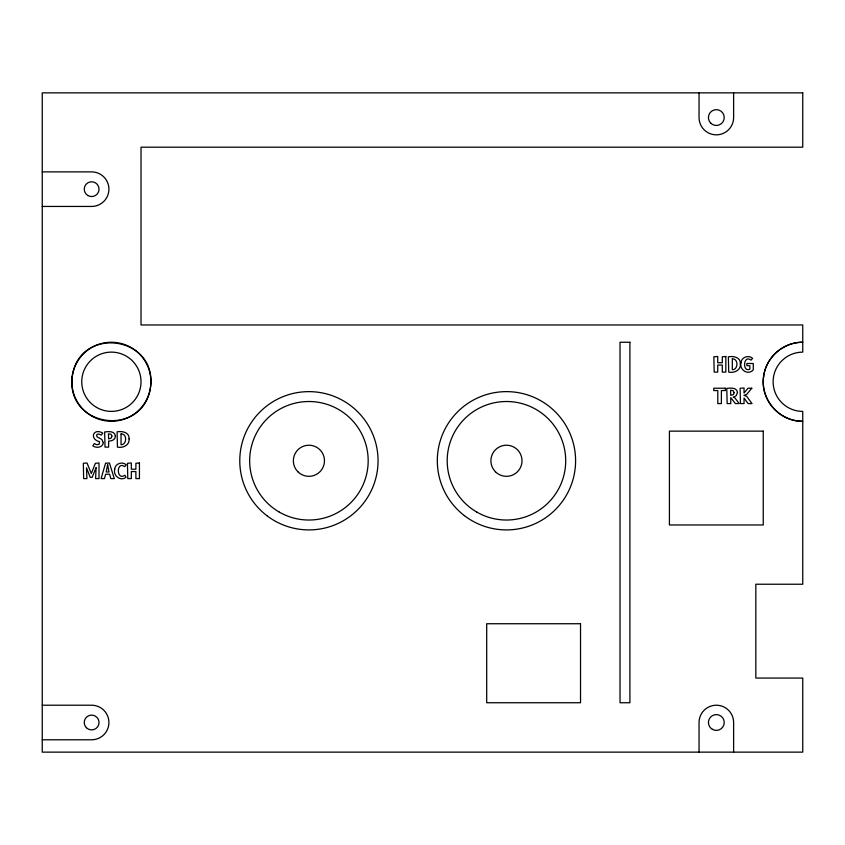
<?xml version="1.0" encoding="UTF-8"?>
<svg xmlns="http://www.w3.org/2000/svg" width="845" height="845" viewBox="0 0 845 845"><rect width="100%" height="100%" fill="white"/><g stroke="black" fill="none" stroke-linecap="round" stroke-linejoin="round"><path stroke-width="1.27" d="M42.25 171.884L91.63 171.884A17.28 17.28 0 0 1 108.92 189.164A17.28 17.28 0 0 1 91.63 206.444L42.25 206.444M42.25 705.216L91.63 705.216A17.28 17.28 0 0 1 108.92 722.507A17.28 17.28 0 0 1 91.63 739.787L42.25 739.787M733.618 92.865L733.618 117.561A17.28 17.28 0 0 1 716.328 134.841A17.28 17.28 0 0 1 699.047 117.561L699.047 92.865M733.618 752.135L733.618 722.507A17.28 17.28 0 0 0 716.328 705.216A17.28 17.28 0 0 0 699.047 722.507L699.047 752.135M121.046 433.929L121.036 444.766C127.046 444.966 127.31 433.379 121.046 433.929M732.33 358.903L732.319 369.751C738.34 369.952 738.593 358.364 732.33 358.903M129.095 438.861C129.771 445.199 122.895 448.346 117.444 447.121L117.096 431.837C122.134 430.865 129.56 432.281 129.095 438.861M740.378 363.846C741.054 370.184 734.178 373.332 728.728 372.106L728.379 356.822C733.418 355.851 740.843 357.266 740.378 363.846M72.216 376.606C65.625 427.94 143.639 438.206 150.558 386.915C157.149 335.581 79.134 325.314 72.216 376.606M763.584 376.606C759.972 399.358 779.713 421.877 802.75 421.264A39.504 39.504 0 0 1 763.246 381.76A39.504 39.504 0 0 1 802.75 342.257C783.505 341.95 765.792 357.477 763.584 376.606M114.698 469.218C112.913 475.661 120.655 481.808 126.063 477.235L124.849 475.239C116.314 481.206 116.061 460.514 124.722 466.62L126.232 464.834C122.377 461.095 114.931 463.651 114.698 469.218M741.033 362.727C739.005 369.793 748.279 375.824 753.275 369.835L753.275 363.508L746.874 363.508L746.874 365.6L749.885 365.8L749.885 369.149C742.037 372.835 743.294 354.076 751.057 360.128L752.578 358.343C748.712 354.594 741.255 357.15 741.033 362.727M737.474 392.513L736.206 395.766L733.259 397.266L734.696 397.604L739.164 403.583L735.393 403.583L730.756 397.615L730.756 403.583L727.154 403.583L726.763 388.415C730.502 387.908 737.062 387.348 737.474 392.513M96.076 467.75L95.612 478.597L99.002 478.597L99.002 462.975L95.422 463.292L91.302 473.496L87.014 462.997L83.338 463.303L83.644 478.597L86.94 478.597L86.486 467.75L90.246 477.34L92.126 477.34L96.076 467.75M115.342 435.999C115.617 439.611 111.667 441.238 108.625 441.048L108.625 447.121L105.033 447.121L104.643 431.985C108.382 431.436 114.941 430.855 115.342 435.999M103.28 442.537C103.122 447.565 96.182 448.463 92.855 445.875L94.27 443.551L96.583 444.681L99.076 444.333L99.583 441.745C88.947 438.977 93.383 427.475 102.815 433.105L101.284 435.059L98.516 433.971L97.143 434.341L96.531 435.597L97.238 436.907L101.833 439.495L103.28 442.537M107.621 464.665L106.216 471.985L109.016 471.985L107.621 464.665M734.104 392.671L733.439 394.562L730.756 395.375L730.576 390.242L733.238 390.728L734.104 392.671M105.54 463.303L101.104 478.597L104.453 478.597L105.614 474.225L109.628 474.225L110.811 478.597L114.318 478.597L109.406 462.986L105.54 463.303M111.931 436.083L111.065 438.206L108.625 438.893L108.456 433.812L111.086 434.298L111.931 436.083M751.807 388.225L746.705 394.372L743.938 395.375L746.6 396.252L752.029 403.583L748.131 403.583L744.044 398.058L744.044 403.583L740.452 403.583L740.114 388.288L744.044 387.971L744.044 392.988L748.047 388.225L751.807 388.225M725.834 356.474L722.295 356.791L722.295 362.727L717.722 362.727L717.722 356.484L713.856 356.812L714.173 372.106L717.722 372.106L717.722 365.061L722.295 365.061L722.295 372.106L725.834 372.106L725.834 356.474M139.436 462.965L135.887 463.282L135.887 469.218L131.324 469.218L131.324 462.975L127.458 463.303L127.775 478.597L131.324 478.597L131.324 471.552L135.887 471.552L135.887 478.597L139.436 478.597L139.436 462.965M802.75 92.865L42.25 92.865L42.25 752.135L802.75 752.135L802.75 678.06L755.831 678.06L755.831 584.233L802.75 584.233L802.75 411.388A29.628 29.628 0 0 1 773.122 381.76A29.628 29.628 0 0 1 802.75 352.133L802.75 324.966L141.02 324.966L141.02 147.188L802.75 147.188L802.75 92.865M629.905 342.257L620.029 342.257L620.029 702.744L629.905 702.744L629.905 342.257M725.38 388.225L713.761 388.225L713.761 390.559L717.796 390.559L717.796 403.583L721.387 403.583L721.387 390.559L725.38 390.559L725.38 388.225M763.246 431.14L669.42 431.14L669.42 524.967L763.246 524.967L763.246 431.14M580.526 623.737L486.699 623.737L486.699 702.744L580.526 702.744L580.526 623.737M266.83 515.619A69.132 69.132 0 0 0 377.462 469.799A69.132 69.132 0 0 0 282.462 396.896A69.132 69.132 0 0 0 266.83 515.619M464.359 515.619A69.132 69.132 0 0 0 575.001 469.799A69.132 69.132 0 0 0 479.992 396.896A69.132 69.132 0 0 0 464.359 515.619M476.823 512.091A59.256 59.256 0 0 0 565.706 460.768A59.256 59.256 0 0 0 476.823 409.455A59.256 59.256 0 0 0 476.823 512.091M91.63 415.972A39.504 39.504 0 0 0 150.896 381.76A39.504 39.504 0 0 0 91.63 347.548A39.504 39.504 0 0 0 91.63 415.972M96.573 407.417A29.628 29.628 0 0 0 141.02 381.76A29.628 29.628 0 0 0 96.573 356.094A29.628 29.628 0 0 0 96.573 407.417M279.294 512.091A59.256 59.256 0 0 0 368.177 460.768A59.256 59.256 0 0 0 279.294 409.455A59.256 59.256 0 0 0 279.294 512.091M87.933 195.575A7.404 7.404 0 0 0 99.045 189.164A7.404 7.404 0 0 0 87.933 182.752A7.404 7.404 0 0 0 87.933 195.575M86.391 727.735A7.404 7.404 0 0 0 98.791 724.418A7.404 7.404 0 0 0 89.718 715.345A7.404 7.404 0 0 0 86.391 727.735M297.915 471.774A15.559 15.559 0 0 0 323.941 464.803A15.559 15.559 0 0 0 304.897 445.748A15.559 15.559 0 0 0 297.915 471.774M495.455 471.774A15.559 15.559 0 0 0 521.481 464.803A15.559 15.559 0 0 0 502.426 445.748A15.559 15.559 0 0 0 495.455 471.774M710.74 123.148A7.901 7.901 0 0 0 723.964 119.599A7.901 7.901 0 0 0 714.289 109.924A7.901 7.901 0 0 0 710.74 123.148M712.377 729.341A7.901 7.901 0 0 0 724.228 722.507A7.901 7.901 0 0 0 712.377 715.662A7.901 7.901 0 0 0 712.377 729.341"/></g></svg>
